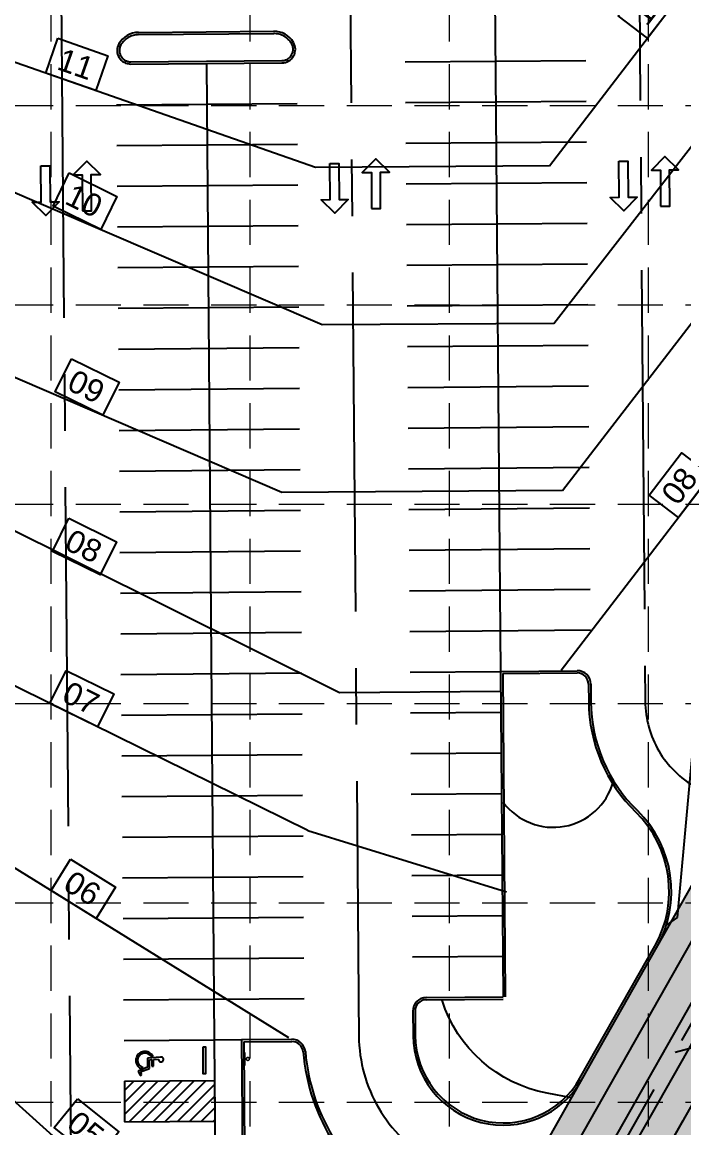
# Model space of a CAD drawing. Header units: feet. Extents: x 2467609 to 2470436, y 7119976 to 7121745.
# Drawn here: x 2467913.4 to 2468059.9, y 7121163.6 to 7121408.2 of the extents above; entities that cross this region are included whole.
import ezdxf
from ezdxf.enums import TextEntityAlignment as Align

# ---------------------------------------------------------------- set-up
doc = ezdxf.new("R2010")
doc.units = ezdxf.units.FT
doc.header["$LTSCALE"] = 100
doc.header["$MEASUREMENT"] = 0
for name, pattern in [('06117 BASE$0$CENTER2', [1.125, 0.75, -0.125, 0.125, -0.125]), ('06117 BASE$0$STRIPE', [1.2, 1, -0.2]), ('06117 WS Base$0$DASHED_SS3', [1.1, 1, -0.1]), ('HIDDEN', [0.375, 0.25, -0.125]), ('SDASH', [0.15, 0.1, -0.05]), ('STRIPE', [1.2, 1, -0.2])]:
    doc.linetypes.add(name, pattern=pattern)
for name, color, linetype, lineweight in [('06117 BASE$0$CPCL', 253, '06117 BASE$0$CENTER2', 25), ('06117 BASE$0$CPCURB', 8, 'Continuous', 25), ('06117 BASE$0$CPCURB2', 8, 'Continuous', 25), ('06117 BASE$0$CPSTRIPE', 253, 'Continuous', 25), ('06117 BASE$0$CPWALK', 8, 'Continuous', 25), ('06117 BASE$0$DIR-ARROW', 8, 'Continuous', 25), ('06117 BASE$0$HC-SIGN', 253, 'Continuous', 18), ('06117 BASE$0$HC2', 253, 'Continuous', 25)]:
    doc.layers.add(name, color=color, linetype=linetype, lineweight=lineweight)
for name, color, linetype in [('06117 BASE$0$firelane', 8, '06117 BASE$0$STRIPE'), ('06117 WS Base$0$CPSEWER', 7, '06117 WS Base$0$DASHED_SS3'), ('06117 WS Base$0$CPWATER', 7, 'Continuous'), ('06117 WS Base$0$LINE-B', 1, 'Continuous'), ('CPCONT', 253, 'Continuous'), ('FIRELANE-HATCH', 253, 'STRIPE'), ('GRID', 254, 'HIDDEN'), ('proposed ec', 6, 'SDASH')]:
    doc.layers.add(name, color=color, linetype=linetype)
doc.styles.get("Standard").update_dxf_attribs({"font": 'ARIAL.TTF'})
pattern_1 = [(45, (-0.3668, 44.9985), (-1.32582521472, 1.32582521472), [])]

# ---------------------------------------------------------------- blocks, each defined once
blk = doc.blocks.new('06117 BASE$0$HC2-flat-23')
at = {"layer": '06117 BASE$0$HC2'}
for p, q in [((0.6, 0.52), (0.59, -1.5)), ((3.43, 0.74), (0.6, 0.52)), ((0.99, -1.78), (1, 0.15)), ((1, 0.15), (1.5, 0.19)), ((1.8, 0.9), (1.36, 0.87)), ((1.5, 0.19), (1.5, -1.25)), ((1.91, 0.22), (3.02, 0.31)), ((1.91, -1.25), (1.91, 0.22)), ((0.59, -1.5), (-1.5, -2.34)), ((-1.5, -2.34), (-1.05, -3.3)), ((-0.96, -2.55), (0.99, -1.78)), ((-0.38, -1.57), (-0.93, -1.78)), ((1.5, -1.25), (1.91, -1.25)), ((-1.05, -3.3), (-0.69, -3.13)), ((-0.69, -3.13), (-0.96, -2.55))]:
    blk.add_line(p, q, dxfattribs=at)
for centre, major_axis, start_param, end_param in [((0, 0), (1.42, 1.42), 5.961378, 9.729395), ((0, 0), (-1.14, 1.14), 4.494724, 8.403855), ((3.56, 0.21), (-0.386, 0.386), 0.602565, 5.739424)]:
    blk.add_ellipse(centre, major_axis=major_axis, ratio=1, start_param=start_param, end_param=end_param, dxfattribs=at)

msp = doc.modelspace()

# ---------------------------------------------------------------- hatches: boundary and pattern name
at = {"layer": '06117 BASE$0$CPSTRIPE'}
h = msp.add_hatch(dxfattribs=at)
h.set_pattern_fill('ACET-2D-ANSI31', color=256, scale=15, style=0)
h.set_pattern_definition(pattern_1)
h.paths.add_polyline_path([(2467936, 7121173.88), (2467936.07, 7121164.88), (2467956.07, 7121165.04), (2467956, 7121174.04)])
h = msp.add_hatch(dxfattribs=at)
h.set_pattern_fill('ACET-2D-ANSI31', color=256, scale=15, style=0)
h.set_pattern_definition(pattern_1)
h.paths.add_polyline_path([(2467936, 7121173.88), (2467936.07, 7121164.88), (2467956.07, 7121165.04), (2467956, 7121174.04)])
at = {"layer": 'FIRELANE-HATCH'}
h = msp.add_hatch(color=9, dxfattribs=at)
h.paths.add_polyline_path([(2468922.97, 7121187.19, -0.414214), (2468942.81, 7121207.35), (2469278.26, 7121210.08), (2469277.9, 7121254.08, -0.414214), (2469297.74, 7121274.24), (2469375.13, 7121274.87, -0.137354), (2469390.75, 7121270.64), (2469629.71, 7121128.09, -0.261956), (2469644.34, 7121102.57), (2469645.12, 7121007.13, 0.414214), (2469699.55, 7120953.58), (2469751.67, 7120954, 0.261956), (2469797.6, 7120980.33), (2469803.18, 7120989.68, 0.414214), (2469784.47, 7121063.72), (2469403.04, 7121291.25, 0.137354), (2469374.94, 7121298.87), (2468491.92, 7121291.68, -0.131652), (2468476.89, 7121295.58), (2468199.89, 7121452.51, -0.072593), (2468186.2, 7121463.15, 0.206219), (2468142.45, 7121481.57), (2467847.8, 7121479.17), (2467848.23, 7121449.17), (2468142.69, 7121451.57, -0.577353), (2468169.04, 7121406.78), (2467935.49, 7120994.55, -0.266268), (2467909.82, 7120979.34), (2467855.02, 7120978.55), (2467855.45, 7120948.56), (2467910.25, 7120949.35, 0.266268), (2467961.59, 7120979.76), (2468192.67, 7121387.64, -0.414214), (2468233.56, 7121398.96), (2468336.11, 7121340.86, -0.414214), (2468347.43, 7121299.97), (2468320.22, 7121251.95, 0.414214), (2468338.7, 7121185.16), (2468373.42, 7121165.49, 0.57735), (2468446.57, 7121208.52), (2468446.28, 7121243.96, -1), (2468481.65, 7121244.25), (2468482.67, 7121118.6, 0.414214), (2468532.07, 7121070), (2468873.9, 7121072.79, -0.414214), (2468894.07, 7121052.95), (2468895.4, 7120889.72), (2468884.83, 7120735.24, -0.392002), (2468855.14, 7120707.29), (2468450.27, 7120703.99, -0.131652), (2468375.11, 7120723.48), (2468264.21, 7120786.31, 0.463862), (2468102.32, 7120726.63, 0.45081), (2468173.2, 7120596.29), (2468276.95, 7120572.47, -0.347281), (2468315.76, 7120524.14), (2468315.82, 7120517.93), (2468339.81, 7120518.12), (2468339.76, 7120524.34, 0.347281), (2468282.32, 7120595.86), (2468178.57, 7120619.68, -0.45081), (2468124.87, 7120718.42, -0.463862), (2468252.38, 7120765.43), (2468363.28, 7120702.6, 0.131652), (2468450.47, 7120679.99), (2468832.08, 7120683.1, -0.414214), (2468867.36, 7120648.39), (2468868.39, 7120522.43), (2468892.38, 7120522.62), (2468891.26, 7120660.62), (2468903.26, 7120660.72), (2468904.38, 7120522.72), (2468928.38, 7120522.92)])
h.paths.add_polyline_path([(2468873.66, 7121102.78), (2468531.82, 7121100, -0.414214), (2468506.62, 7121124.8), (2468505.62, 7121247.79, -0.414214), (2468525.46, 7121267.95), (2468872.29, 7121270.78, -0.414214), (2468892.45, 7121250.94), (2468893.5, 7121122.95, -0.414214)], flags=16)
h.paths.add_polyline_path([(2468942.29, 7121271.35), (2469233.74, 7121273.72, -1), (2469234.06, 7121233.72), (2468942.62, 7121231.35, -1)], flags=16)
h.paths.add_polyline_path([(2468385.25, 7121186.37), (2468350.53, 7121206.04, -0.414214), (2468341.1, 7121240.12), (2468370.77, 7121292.49, -0.414214), (2468404.85, 7121301.92), (2468409.33, 7121299.38, -0.267949), (2468422.01, 7121277.83), (2468422.57, 7121208.33, -0.57735)], flags=16)
h.paths.add_polyline_path([(2469698.85, 7121086.85), (2469772.17, 7121043.11, -0.414214), (2469782.57, 7121001.98), (2469776.99, 7120992.63, -0.261956), (2469751.47, 7120978), (2469699.36, 7120977.57, -0.414214), (2469669.11, 7121007.33), (2469668.61, 7121069.51, -0.584841)], flags=16)

# ---------------------------------------------------------------- linework, layer by layer
at = {"layer": '06117 BASE$0$CPCL'}
for p, q in [((2467948.54, 7120987.16), (2468220.51, 7121467.21)), ((2467948.54, 7120987.16), (2468220.51, 7121467.21)), ((2467985.62, 7121465.29), (2467987.92, 7121183.3)), ((2467985.62, 7121465.29), (2467987.92, 7121183.3)), ((2468049.62, 7121465.81), (2468051.32, 7121257.93)), ((2468049.62, 7121465.81), (2468051.32, 7121257.93)), ((2467922.01, 7121417.77), (2467924.41, 7121122.77)), ((2467922.01, 7121417.77), (2467924.41, 7121122.77)), ((2467939.11, 7121405.41), (2467969.11, 7121405.65)), ((2467939.11, 7121405.41), (2467969.11, 7121405.65))]:
    msp.add_line(p, q, dxfattribs=at)
for centre, radius, start, end in [((2467939.15, 7121400.91), 4.5, 90.4671, 150.4671), ((2467939.15, 7121400.91), 4.5, 90.4671, 150.4671), ((2467969.15, 7121401.16), 4.5, 30.4671, 90.4671), ((2467969.15, 7121401.16), 4.5, 30.4671, 90.4671), ((2467970.87, 7121402.17), 2.5, 270.4671, 30.4671), ((2467970.87, 7121402.17), 2.5, 270.4671, 30.4671), ((2467937.41, 7121401.9), 2.5, 150.4671, 270.4671), ((2467937.41, 7121401.9), 2.5, 150.4671, 270.4671), ((2468073.32, 7121258.11), 22, 180.4671, 240.4665), ((2468073.32, 7121258.11), 22, 180.4671, 240.4665), ((2468019.92, 7121184.15), 32, 180.4671, 240.4665), ((2468019.92, 7121184.15), 32, 180.4671, 240.4665)]:
    msp.add_arc(centre, radius, start, end, dxfattribs=at)
at = {"layer": '06117 BASE$0$CPCURB'}
for p, q in [((2467939.11, 7121405.91), (2467969.11, 7121406.15)), ((2467939.11, 7121405.91), (2467969.11, 7121406.15)), ((2467937.43, 7121398.9), (2467970.9, 7121399.17)), ((2467937.43, 7121398.9), (2467970.9, 7121399.17)), ((2468019.26, 7121264.56), (2468036.26, 7121264.7)), ((2468019.26, 7121264.56), (2468036.26, 7121264.7)), ((2468019.26, 7121264.56), (2468019.85, 7121192.56)), ((2468019.26, 7121264.56), (2468019.85, 7121192.56)), ((2468039.29, 7121261.72), (2468039.32, 7121257.84)), ((2468039.29, 7121261.72), (2468039.32, 7121257.84)), ((2468037.32, 7121174.29), (2468053.89, 7121203.54)), ((2468037.32, 7121174.29), (2468053.89, 7121203.54)), ((2468002.85, 7121192.42), (2468019.85, 7121192.56)), ((2468002.85, 7121192.42), (2468019.85, 7121192.56)), ((2467999.87, 7121189.4), (2467999.92, 7121183.98)), ((2467999.87, 7121189.4), (2467999.92, 7121183.98)), ((2467961.92, 7121183.09), (2467973.06, 7121183.18)), ((2467961.92, 7121183.09), (2467973.06, 7121183.18)), ((2467961.92, 7121183.09), (2467962.34, 7121132.09)), ((2467961.92, 7121183.09), (2467962.34, 7121132.09))]:
    msp.add_line(p, q, dxfattribs=at)
for centre, radius, start, end in [((2467939.15, 7121400.91), 5, 90.4671, 150.4671), ((2467939.15, 7121400.91), 5, 90.4671, 150.4671), ((2467969.15, 7121401.16), 5, 30.4671, 90.4671), ((2467969.15, 7121401.16), 5, 30.4671, 90.4671), ((2467970.87, 7121402.17), 3, 270.4671, 30.4671), ((2467970.87, 7121402.17), 3, 270.4671, 30.4671), ((2467937.41, 7121401.9), 3, 150.4671, 270.4671), ((2467937.41, 7121401.9), 3, 150.4671, 270.4671), ((2468036.29, 7121261.7), 3, 0.4671, 90.4671), ((2468036.29, 7121261.7), 3, 0.4671, 90.4671), ((2468073.32, 7121258.11), 34, 180.4671, 225.7381), ((2468073.32, 7121258.11), 34, 180.4671, 225.7381), ((2468032.14, 7121215.86), 25, 330.4665, 45.7381), ((2468032.14, 7121215.86), 25, 330.4665, 45.7381), ((2468002.87, 7121189.42), 3, 90.4671, 180.4671), ((2468002.87, 7121189.42), 3, 90.4671, 180.4671), ((2468019.92, 7121184.15), 20, 180.4671, 330.4665), ((2468019.92, 7121184.15), 20, 180.4671, 330.4665), ((2467973.09, 7121180.18), 3, 4.841, 90.4671), ((2467973.09, 7121180.18), 3, 4.841, 90.4671), ((2468019.92, 7121184.15), 44, 184.841, 240.4665), ((2468019.92, 7121184.15), 44, 184.841, 240.4665)]:
    msp.add_arc(centre, radius, start, end, dxfattribs=at)
at = {"layer": '06117 BASE$0$CPCURB2'}
for p, q in [((2467937.43, 7121399.4), (2467970.89, 7121399.67)), ((2467937.43, 7121399.4), (2467970.89, 7121399.67)), ((2468019.77, 7121264.06), (2468036.27, 7121264.2)), ((2468019.77, 7121264.06), (2468036.27, 7121264.2)), ((2468019.77, 7121264.06), (2468020.35, 7121192.57)), ((2468019.77, 7121264.06), (2468020.35, 7121192.57)), ((2468038.79, 7121261.72), (2468038.82, 7121257.83)), ((2468038.79, 7121261.72), (2468038.82, 7121257.83)), ((2468036.88, 7121174.53), (2468053.45, 7121203.78)), ((2468036.88, 7121174.53), (2468053.45, 7121203.78)), ((2468002.85, 7121191.92), (2468019.85, 7121192.06)), ((2468002.85, 7121191.92), (2468019.85, 7121192.06)), ((2468000.37, 7121189.4), (2468000.42, 7121183.99)), ((2468000.37, 7121189.4), (2468000.42, 7121183.99)), ((2467962.43, 7121182.59), (2467973.06, 7121182.68)), ((2467962.43, 7121182.59), (2467973.06, 7121182.68)), ((2467962.43, 7121182.59), (2467962.84, 7121132.09)), ((2467962.43, 7121182.59), (2467962.84, 7121132.09))]:
    msp.add_line(p, q, dxfattribs=at)
for centre, radius, start, end in [((2468036.29, 7121261.7), 2.5, 0.4671, 90.4671), ((2468036.29, 7121261.7), 2.5, 0.4671, 90.4671), ((2468073.32, 7121258.11), 34.5, 180.4671, 225.7381), ((2468073.32, 7121258.11), 34.5, 180.4671, 225.7381), ((2468032.14, 7121215.86), 24.5, 330.4665, 45.7381), ((2468032.14, 7121215.86), 24.5, 330.4665, 45.7381), ((2468002.87, 7121189.42), 2.5, 90.4671, 180.4671), ((2468002.87, 7121189.42), 2.5, 90.4671, 180.4671), ((2468019.92, 7121184.15), 19.5, 180.4671, 330.4665), ((2468019.92, 7121184.15), 19.5, 180.4671, 330.4665), ((2467973.09, 7121180.18), 2.5, 4.841, 90.4671), ((2467973.09, 7121180.18), 2.5, 4.841, 90.4671), ((2468019.92, 7121184.15), 44.5, 184.841, 240.4665), ((2468019.92, 7121184.15), 44.5, 184.841, 240.4665)]:
    msp.add_arc(centre, radius, start, end, dxfattribs=at)
at = {"layer": '06117 BASE$0$CPSTRIPE'}
for p, q in [((2468017.87, 7121435.55), (2468019.26, 7121264.56)), ((2468017.87, 7121435.55), (2468019.26, 7121264.56)), ((2467954.16, 7121399.03), (2467955.92, 7121183.04)), ((2467954.16, 7121399.03), (2467955.92, 7121183.04)), ((2467998.16, 7121399.39), (2468038.16, 7121399.72)), ((2467998.16, 7121399.39), (2468038.16, 7121399.72)), ((2467934.24, 7121389.87), (2467974.24, 7121390.2)), ((2467934.24, 7121389.87), (2467974.24, 7121390.2)), ((2467998.24, 7121390.39), (2468038.23, 7121390.72)), ((2467998.24, 7121390.39), (2468038.23, 7121390.72)), ((2467998.31, 7121381.39), (2468038.31, 7121381.72)), ((2467998.31, 7121381.39), (2468038.31, 7121381.72)), ((2467934.31, 7121380.87), (2467974.31, 7121381.2)), ((2467934.31, 7121380.87), (2467974.31, 7121381.2)), ((2467934.38, 7121371.87), (2467974.38, 7121372.2)), ((2467934.38, 7121371.87), (2467974.38, 7121372.2)), ((2467998.38, 7121372.39), (2468038.38, 7121372.72)), ((2467998.38, 7121372.39), (2468038.38, 7121372.72)), ((2467934.46, 7121362.87), (2467974.46, 7121363.2)), ((2467934.46, 7121362.87), (2467974.46, 7121363.2)), ((2467998.46, 7121363.39), (2468038.45, 7121363.72)), ((2467998.46, 7121363.39), (2468038.45, 7121363.72)), ((2467998.53, 7121354.39), (2468038.53, 7121354.72)), ((2467998.53, 7121354.39), (2468038.53, 7121354.72)), ((2467934.53, 7121353.87), (2467974.53, 7121354.2)), ((2467934.53, 7121353.87), (2467974.53, 7121354.2)), ((2467934.6, 7121344.87), (2467974.6, 7121345.2)), ((2467934.6, 7121344.87), (2467974.6, 7121345.2)), ((2467998.6, 7121345.39), (2468038.6, 7121345.72)), ((2467998.6, 7121345.39), (2468038.6, 7121345.72)), ((2467934.68, 7121335.87), (2467974.68, 7121336.2)), ((2467934.68, 7121335.87), (2467974.68, 7121336.2)), ((2467998.68, 7121336.39), (2468038.67, 7121336.72)), ((2467998.68, 7121336.39), (2468038.67, 7121336.72)), ((2467998.75, 7121327.39), (2468038.75, 7121327.72)), ((2467998.75, 7121327.39), (2468038.75, 7121327.72)), ((2467934.75, 7121326.87), (2467974.75, 7121327.2)), ((2467934.75, 7121326.87), (2467974.75, 7121327.2)), ((2467934.82, 7121317.87), (2467974.82, 7121318.2)), ((2467934.82, 7121317.87), (2467974.82, 7121318.2)), ((2467998.82, 7121318.39), (2468038.82, 7121318.72)), ((2467998.82, 7121318.39), (2468038.82, 7121318.72)), ((2467934.9, 7121308.87), (2467974.9, 7121309.2)), ((2467934.9, 7121308.87), (2467974.9, 7121309.2)), ((2467998.9, 7121309.39), (2468038.89, 7121309.72)), ((2467998.9, 7121309.39), (2468038.89, 7121309.72)), ((2467998.97, 7121300.39), (2468038.97, 7121300.72)), ((2467998.97, 7121300.39), (2468038.97, 7121300.72)), ((2467934.97, 7121299.87), (2467974.97, 7121300.2)), ((2467934.97, 7121299.87), (2467974.97, 7121300.2)), ((2467935.04, 7121290.87), (2467975.04, 7121291.2)), ((2467935.04, 7121290.87), (2467975.04, 7121291.2)), ((2467999.04, 7121291.4), (2468039.04, 7121291.72)), ((2467999.04, 7121291.4), (2468039.04, 7121291.72)), ((2467935.12, 7121281.87), (2467975.12, 7121282.2)), ((2467935.12, 7121281.87), (2467975.12, 7121282.2)), ((2467999.12, 7121282.4), (2468039.11, 7121282.72)), ((2467999.12, 7121282.4), (2468039.11, 7121282.72)), ((2467935.19, 7121272.87), (2467975.19, 7121273.2)), ((2467935.19, 7121272.87), (2467975.19, 7121273.2)), ((2467999.19, 7121273.4), (2468039.19, 7121273.72)), ((2467999.19, 7121273.4), (2468039.19, 7121273.72)), ((2467935.26, 7121263.87), (2467975.26, 7121264.2)), ((2467935.26, 7121263.87), (2467975.26, 7121264.2)), ((2467999.26, 7121264.4), (2468019.26, 7121264.56)), ((2467999.26, 7121264.4), (2468019.26, 7121264.56)), ((2467935.34, 7121254.87), (2467975.34, 7121255.2)), ((2467935.34, 7121254.87), (2467975.34, 7121255.2)), ((2467999.34, 7121255.4), (2468019.34, 7121255.56)), ((2467999.34, 7121255.4), (2468019.34, 7121255.56)), ((2467935.41, 7121245.87), (2467975.41, 7121246.2)), ((2467935.41, 7121245.87), (2467975.41, 7121246.2)), ((2467999.41, 7121246.4), (2468019.41, 7121246.56)), ((2467999.41, 7121246.4), (2468019.41, 7121246.56)), ((2467935.48, 7121236.88), (2467975.48, 7121237.2)), ((2467935.48, 7121236.88), (2467975.48, 7121237.2)), ((2467999.48, 7121237.4), (2468019.48, 7121237.56)), ((2467999.48, 7121237.4), (2468019.48, 7121237.56)), ((2467935.56, 7121227.88), (2467975.56, 7121228.2)), ((2467935.56, 7121227.88), (2467975.56, 7121228.2)), ((2467999.56, 7121228.4), (2468019.56, 7121228.56)), ((2467999.56, 7121228.4), (2468019.56, 7121228.56)), ((2467935.63, 7121218.88), (2467975.63, 7121219.2)), ((2467935.63, 7121218.88), (2467975.63, 7121219.2)), ((2467999.63, 7121219.4), (2468019.63, 7121219.56)), ((2467999.63, 7121219.4), (2468019.63, 7121219.56)), ((2467935.71, 7121209.88), (2467975.7, 7121210.2)), ((2467935.71, 7121209.88), (2467975.7, 7121210.2)), ((2467999.7, 7121210.4), (2468019.7, 7121210.56)), ((2467999.7, 7121210.4), (2468019.7, 7121210.56)), ((2467935.78, 7121200.88), (2467975.78, 7121201.2)), ((2467935.78, 7121200.88), (2467975.78, 7121201.2)), ((2467999.78, 7121201.4), (2468019.78, 7121201.56)), ((2467999.78, 7121201.4), (2468019.78, 7121201.56)), ((2467935.85, 7121191.88), (2467975.85, 7121192.2)), ((2467935.85, 7121191.88), (2467975.85, 7121192.2)), ((2467935.93, 7121182.88), (2467955.92, 7121183.04)), ((2467935.93, 7121182.88), (2467955.92, 7121183.04)), ((2467936, 7121173.88), (2467956, 7121174.04)), ((2467936, 7121173.88), (2467956, 7121174.04)), ((2467936, 7121173.88), (2467936.07, 7121164.88)), ((2467936, 7121173.88), (2467936.07, 7121164.88)), ((2467956, 7121174.04), (2467956.07, 7121165.04)), ((2467956, 7121174.04), (2467956.07, 7121165.04)), ((2467936.07, 7121164.88), (2467956.07, 7121165.04)), ((2467936.07, 7121164.88), (2467956.07, 7121165.04))]:
    msp.add_line(p, q, dxfattribs=at)
msp.add_lwpolyline([(2467953.44, 7121181.52), (2467953.94, 7121181.52), (2467953.99, 7121175.52), (2467953.49, 7121175.52), (2467953.44, 7121181.52)], dxfattribs=at)
msp.add_lwpolyline([(2467953.44, 7121181.52), (2467953.94, 7121181.52), (2467953.99, 7121175.52), (2467953.49, 7121175.52), (2467953.44, 7121181.52)], dxfattribs=at)
at = {"layer": '06117 BASE$0$CPWALK'}
for q in [(2467961.92, 7121183.09), (2467961.92, 7121183.09), (2467956.29, 7121138.04), (2467956.29, 7121138.04)]:
    msp.add_line((2467955.92, 7121183.04), q, dxfattribs=at)
at = {"layer": '06117 BASE$0$DIR-ARROW'}
for points in [[(2467926.76, 7121366.42), (2467928.76, 7121366.44), (2467928.69, 7121374.44), (2467930.69, 7121374.45), (2467927.67, 7121377.43), (2467924.69, 7121374.4), (2467926.69, 7121374.42)], [(2467926.76, 7121366.42), (2467928.76, 7121366.44), (2467928.69, 7121374.44), (2467930.69, 7121374.45), (2467927.67, 7121377.43), (2467924.69, 7121374.4), (2467926.69, 7121374.42)], [(2467981.51, 7121376.91), (2467983.51, 7121376.93), (2467983.57, 7121368.93), (2467985.57, 7121368.94), (2467982.6, 7121365.92), (2467979.57, 7121368.89), (2467981.57, 7121368.91)], [(2467981.51, 7121376.91), (2467983.51, 7121376.93), (2467983.57, 7121368.93), (2467985.57, 7121368.94), (2467982.6, 7121365.92), (2467979.57, 7121368.89), (2467981.57, 7121368.91)], [(2467990.75, 7121366.94), (2467992.75, 7121366.96), (2467992.69, 7121374.96), (2467994.69, 7121374.97), (2467991.66, 7121377.95), (2467988.69, 7121374.92), (2467990.69, 7121374.94)], [(2467990.75, 7121366.94), (2467992.75, 7121366.96), (2467992.69, 7121374.96), (2467994.69, 7121374.97), (2467991.66, 7121377.95), (2467988.69, 7121374.92), (2467990.69, 7121374.94)], [(2468045.5, 7121377.43), (2468047.5, 7121377.45), (2468047.57, 7121369.45), (2468049.57, 7121369.46), (2468046.59, 7121366.44), (2468043.57, 7121369.41), (2468045.57, 7121369.43)], [(2468045.5, 7121377.43), (2468047.5, 7121377.45), (2468047.57, 7121369.45), (2468049.57, 7121369.46), (2468046.59, 7121366.44), (2468043.57, 7121369.41), (2468045.57, 7121369.43)], [(2468054.75, 7121367.46), (2468056.75, 7121367.48), (2468056.69, 7121375.48), (2468058.69, 7121375.49), (2468055.66, 7121378.47), (2468052.69, 7121375.45), (2468054.69, 7121375.46)], [(2468054.75, 7121367.46), (2468056.75, 7121367.48), (2468056.69, 7121375.48), (2468058.69, 7121375.49), (2468055.66, 7121378.47), (2468052.69, 7121375.45), (2468054.69, 7121375.46)], [(2467917.51, 7121376.39), (2467919.51, 7121376.4), (2467919.57, 7121368.4), (2467921.57, 7121368.42), (2467918.6, 7121365.4), (2467915.57, 7121368.37), (2467917.57, 7121368.39)], [(2467917.51, 7121376.39), (2467919.51, 7121376.4), (2467919.57, 7121368.4), (2467921.57, 7121368.42), (2467918.6, 7121365.4), (2467915.57, 7121368.37), (2467917.57, 7121368.39)]]:
    msp.add_lwpolyline(points, close=True, dxfattribs=at)
at = {"layer": '06117 BASE$0$firelane'}
msp.add_line((2467935.49, 7120994.55), (2468169.04, 7121406.78), dxfattribs=at)
msp.add_line((2467935.49, 7120994.55), (2468169.04, 7121406.78), dxfattribs=at)
at = {"layer": '06117 BASE$0$HC-SIGN', "const_width": 0.333}
msp.add_lwpolyline([(2467962.67, 7121180.31), (2467962.7, 7121177.31)], dxfattribs=at)
msp.add_lwpolyline([(2467962.67, 7121180.31), (2467962.7, 7121177.31)], dxfattribs=at)
msp.add_lwpolyline([(2467963.02, 7121178.81, -1), (2467963.68, 7121178.82, -1)], format="xyb", close=True, dxfattribs=at)
msp.add_lwpolyline([(2467963.02, 7121178.81, -1), (2467963.68, 7121178.82, -1)], format="xyb", close=True, dxfattribs=at)
at = {"layer": '06117 WS Base$0$CPSEWER', "color": 7}
msp.add_line((2467902.03, 7120886.8), (2468129.85, 7121288.92), dxfattribs=at)
msp.add_line((2467902.03, 7120886.8), (2468129.85, 7121288.92), dxfattribs=at)
at = {"layer": '06117 WS Base$0$CPWATER', "color": 4}
msp.add_line((2468193.48, 7121437.75), (2467927.91, 7120969), dxfattribs=at)
at = {"layer": '06117 WS Base$0$CPWATER'}
msp.add_line((2468193.48, 7121437.75), (2467927.91, 7120969), dxfattribs=at)
at = {"layer": '06117 WS Base$0$LINE-B'}
msp.add_lwpolyline([(2468206.27, 7120601.01), (2467922.05, 7120762.03), (2467902.03, 7120886.8), (2468129.85, 7121288.92)], dxfattribs=at)
msp.add_lwpolyline([(2468206.27, 7120601.01), (2467922.05, 7120762.03), (2467902.03, 7120886.8), (2468129.85, 7121288.92)], dxfattribs=at)
at = {"layer": 'CPCONT', "color": 35}
for p, q in [((2467978.32, 7121376.02), (2467891.46, 7121406.4)), ((2467979.8, 7121341.19), (2467892.52, 7121378.7)), ((2468030.12, 7121376.36), (2467978.32, 7121376.02)), ((2468031.11, 7121341.53), (2467979.8, 7121341.19)), ((2467970.9, 7121304.13), (2467892.66, 7121337.76)), ((2467983.64, 7121259.84), (2467893.15, 7121304.82)), ((2468032.98, 7121304.54), (2467970.9, 7121304.13)), ((2467976.62, 7121229.34), (2467892.46, 7121270.77)), ((2468019.3, 7121260.08), (2467983.64, 7121259.84)), ((2467972.41, 7121183.51), (2467893.19, 7121232.52)), ((2467956.12, 7121129.71), (2467893.97, 7121185.23))]:
    msp.add_line(p, q, dxfattribs=at)
for points in [[(2468030.12, 7121376.36), (2468075.91, 7121436.03)], [(2468031.11, 7121341.53), (2468098.75, 7121428.67)], [(2468032.98, 7121304.54), (2468110.66, 7121405.2)], [(2468032.73, 7121264.8), (2468082.74, 7121329.95)], [(2468058.51, 7121210.13), (2468063.19, 7121261.89)], [(2467976.62, 7121229.34), (2468020.65, 7121215.82)], [(2468056.07, 7121208.44), (2468058.51, 7121210.13)]]:
    msp.add_lwpolyline(points, dxfattribs=at)
for points in [[(2468045.36, 7121409.6), (2468052.51, 7121418.92), (2468058.98, 7121413.96), (2468051.82, 7121404.64)], [(2467921.29, 7121404.6), (2467932.38, 7121400.72), (2467929.69, 7121393.03), (2467918.6, 7121396.91)], [(2467923.82, 7121374.81), (2467934.36, 7121369.62), (2467930.76, 7121362.31), (2467920.22, 7121367.49)], [(2467924.3, 7121333.7), (2467934.84, 7121328.52), (2467931.24, 7121321.2), (2467920.7, 7121326.39)], [(2468052.21, 7121303.57), (2468059.37, 7121312.89), (2468065.83, 7121307.93), (2468058.68, 7121298.61)], [(2467923.72, 7121298.42), (2467934.26, 7121293.23), (2467930.66, 7121285.92), (2467920.12, 7121291.11)], [(2467923.11, 7121264.76), (2467933.65, 7121259.58), (2467930.05, 7121252.26), (2467919.51, 7121257.45)], [(2467924.06, 7121223.01), (2467934.05, 7121216.83), (2467929.76, 7121209.9), (2467919.77, 7121216.08)], [(2467925.6, 7121170.02), (2467934.75, 7121162.66), (2467929.64, 7121156.31), (2467920.49, 7121163.67)]]:
    msp.add_lwpolyline(points, close=True, dxfattribs=at)
msp.add_lwpolyline([(2468034.99, 7121170.24), (2468029.6, 7121171.25, -0.275902), (2468006.34, 7121191.8, -1.368557)], format="xyb", dxfattribs=at)
msp.add_arc((2468030.95, 7121243.89), 13.83, 216.8114, 343.9344, dxfattribs=at)
at = {"layer": 'GRID', "color": 252, "linetype": 'HIDDEN', "lineweight": 0, "ltscale": 0.4}
for p, q in [((2467919.69, 7121698.89), (2467919.69, 7120154.77)), ((2467963.79, 7121698.89), (2467963.79, 7120154.77)), ((2468007.89, 7121698.89), (2468007.89, 7120154.77)), ((2468051.99, 7121698.89), (2468051.99, 7120154.77)), ((2467655.24, 7121389.77), (2470389.44, 7121389.77)), ((2467655.24, 7121345.67), (2470389.44, 7121345.67)), ((2467655.24, 7121301.57), (2470389.44, 7121301.57)), ((2467655.24, 7121257.47), (2470389.44, 7121257.47)), ((2467655.24, 7121213.37), (2470389.44, 7121213.37)), ((2467655.24, 7121169.27), (2470389.44, 7121169.27))]:
    msp.add_line(p, q, dxfattribs=at)
at = {"layer": 'proposed ec', "color": 5, "linetype": 'Continuous'}
for p, q in [((2467983.96, 7121054.24), (2468073.34, 7121212)), ((2467896.44, 7120890.63), (2468077.25, 7121209.78)), ((2468057.97, 7121180.32), (2468063.43, 7121181.82))]:
    msp.add_line(p, q, dxfattribs=at)

# ---------------------------------------------------------------- block references
at = {"layer": '06117 BASE$0$HC2'}
msp.add_blockref('06117 BASE$0$HC2-flat-23', (2467940.56, 7121178.49), dxfattribs=at)
msp.add_blockref('06117 BASE$0$HC2-flat-23', (2467940.56, 7121178.49), dxfattribs=at)

# ---------------------------------------------------------------- texts
at = {"layer": 'CPCONT', "color": 35}
for s, rotation, p in [('11', 52.4923, (2468054, 7121410.1)), ('11', 340.7229, (2467924.47, 7121396.55)), ('10', 333.7908, (2467926, 7121366.43)), ('09', 333.7908, (2467926.48, 7121325.33)), ('08', 52.4923, (2468060.86, 7121304.07)), ('08', 333.7908, (2467925.9, 7121290.04)), ('07', 333.7908, (2467925.3, 7121256.39)), ('06', 328.2544, (2467925.42, 7121214.46)), ('05', 321.1813, (2467925.9, 7121161.37))]:
    msp.add_text(s, height=5, rotation=rotation, dxfattribs=at).set_placement(p, align=Align.CENTER)

doc.saveas('drawing.dxf')
